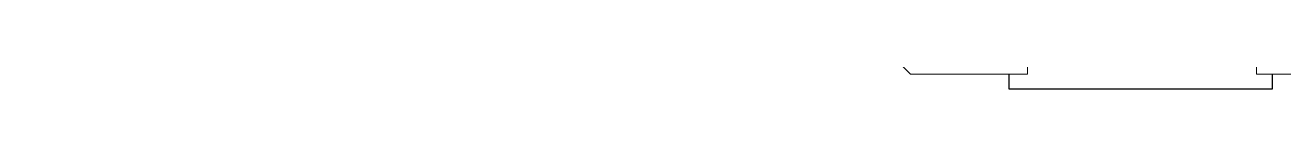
# Model space of a CAD drawing. Header units: millimetres. Extents: x -32319 to 9885, y 990 to 22164.
# Drawn here: x -2483 to 1912, y 9733 to 9785 of the extents above; entities that cross this region are included whole.
import ezdxf

# ---------------------------------------------------------------- set-up
doc = ezdxf.new("R2010")
doc.units = ezdxf.units.MM
doc.layers.add('plaster', color=4, linetype='Continuous', lineweight=13)

msp = doc.modelspace()

# ---------------------------------------------------------------- linework, layer by layer
msp.add_lwpolyline([(951.8, 9785.3), (951.8, 9733.3), (1871.8, 9733.3), (1871.8, 9785.3)])
at = {"layer": 'plaster'}
for p, q in [((-2483.1, 12873.2), (608.2, 9785.4)), ((1016.7, 9785.4), (1016.7, 10035.4)), ((1816.7, 9785.4), (1816.7, 10035.4)), ((608.2, 9785.4), (1016.7, 9785.4)), ((2014.5, 9785.4), (1816.7, 9785.4))]:
    msp.add_line(p, q, dxfattribs=at)

doc.saveas('drawing.dxf')
